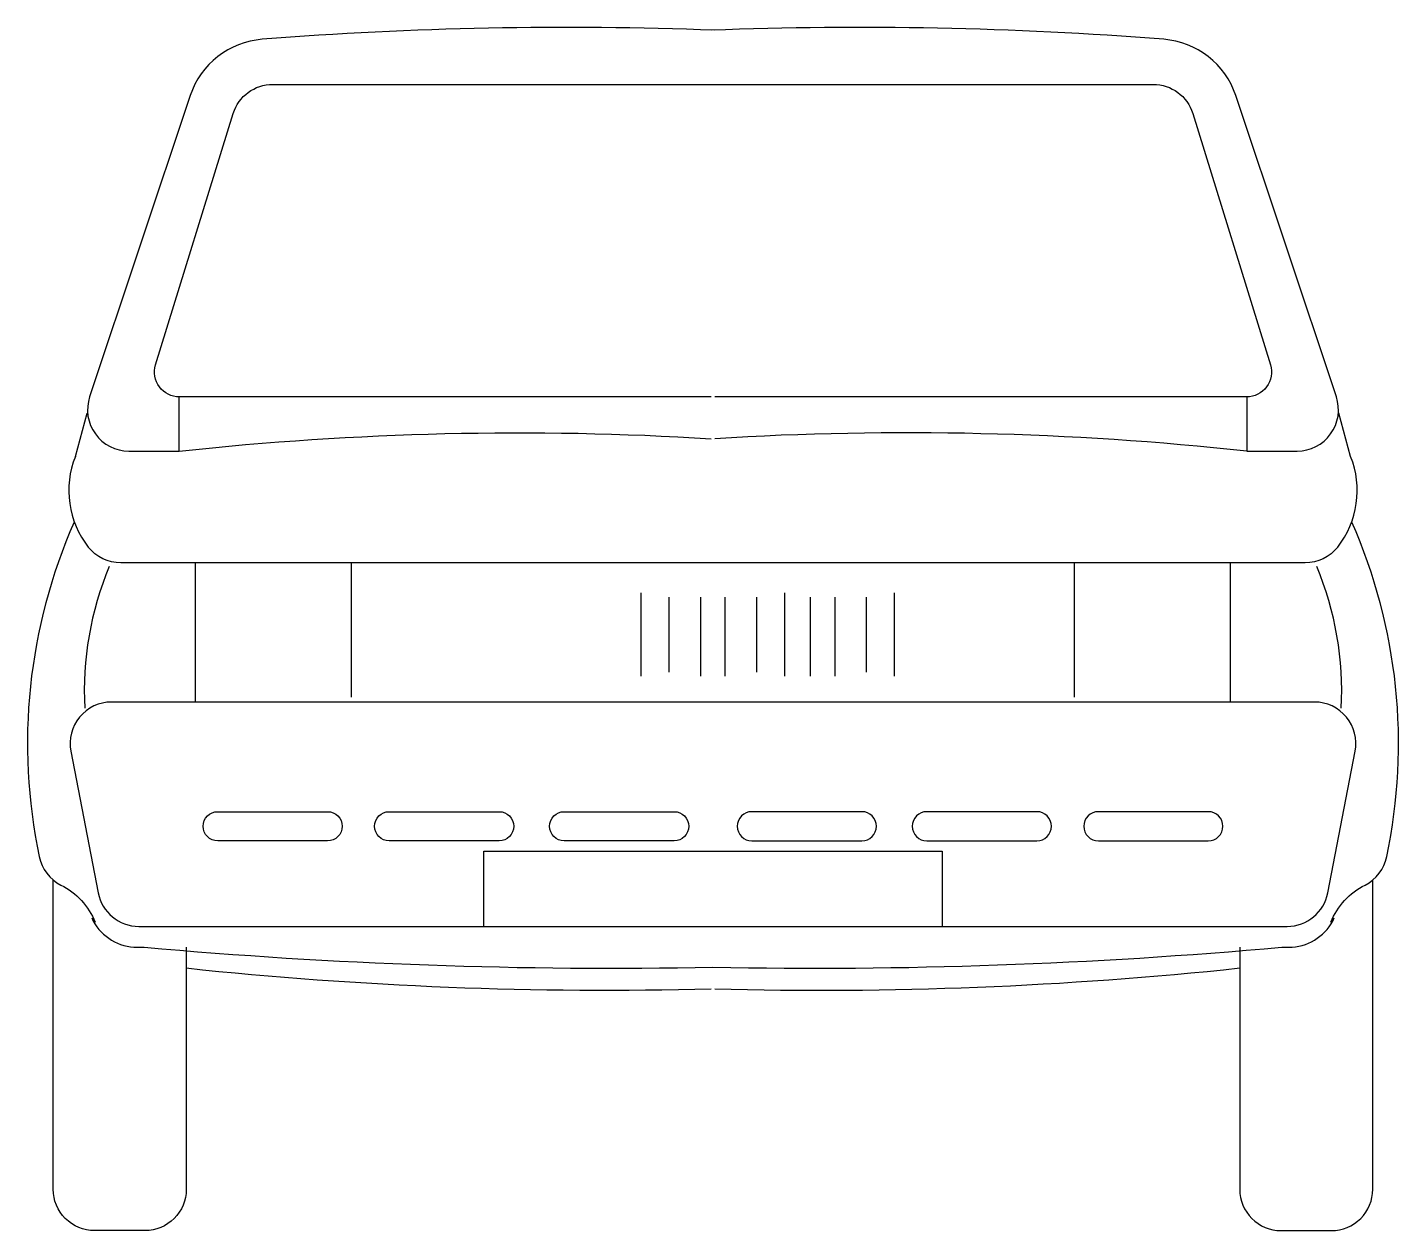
# Model space of a CAD drawing. Extents: x -0.8 to 0.8, y 0 to 1.41.
import ezdxf

# ---------------------------------------------------------------- set-up
doc = ezdxf.new("R2010")
doc.units = 0
doc.header["$LTSCALE"] = 100
doc.header["$MEASUREMENT"] = 0
doc.layers.add('C-CARRO', color=2, linetype='CONTINUOUS')

msp = doc.modelspace()

# ---------------------------------------------------------------- linework, layer by layer
at = {"layer": 'C-CARRO', "linetype": 'CONTINUOUS'}
for p, q in [((-0.6267, 0.9149), (-0.6267, 0.9785)), ((-0.7487, 0.9086), (-0.735, 0.9595)), ((0.7487, 0.9086), (0.735, 0.9595)), ((-0.6075, 0.6204), (-0.6075, 0.7837)), ((-0.4244, 0.6262), (-0.4244, 0.7828)), ((0.4244, 0.6262), (0.4244, 0.7828)), ((0.6075, 0.6204), (0.6075, 0.7837)), ((-0.0842, 0.6507), (-0.0842, 0.7485)), ((-0.0514, 0.6556), (-0.0514, 0.7436)), ((-0.0144, 0.6507), (-0.0144, 0.7436)), ((0.0144, 0.6507), (0.0144, 0.7436)), ((0.0514, 0.6556), (0.0514, 0.7436)), ((0.0842, 0.6507), (0.0842, 0.7485)), ((0.1146, 0.6507), (0.1146, 0.7436)), ((0.1434, 0.6507), (0.1434, 0.7436)), ((0.1803, 0.6556), (0.1803, 0.7436)), ((0.2132, 0.6507), (0.2132, 0.7485))]:
    msp.add_line(p, q, dxfattribs=at)
for points in [[(0.0021, 1.409, 0.028713), (-0.5292, 1.3983, 0.30137), (-0.6138, 1.3323), (-0.7319, 0.9788, 0.512133), (-0.6858, 0.9149), (-0.6267, 0.9149, -0.042415), (-0.0021, 0.9295)], [(0.6267, 0.9785), (0.6267, 0.9149), (0.6858, 0.9149, 0.512133), (0.7319, 0.9788), (0.6138, 1.3323, 0.30137), (0.5292, 1.3983, 0.028713), (-0.0021, 1.409, 0.028713)], [(-0.0021, 0.9785), (-0.6266, 0.9785, -0.504928), (-0.6544, 1.0162), (-0.5633, 1.3112, -0.328967), (-0.5169, 1.3454), (0, 1.3454), (0.5169, 1.3454, -0.328967), (0.5633, 1.3112), (0.6544, 1.0162, -0.504928), (0.6266, 0.9785), (0.0021, 0.9785)], [(-0.75, 0.8317, 0.157226), (-0.7911, 0.4389, 0.227132), (-0.7656, 0.4056, -0.179233), (-0.7253, 0.362)], [(0.7253, 0.362, -0.179233), (0.7656, 0.4056, 0.227132), (0.7911, 0.4389, 0.157226), (0.75, 0.8317, 0.157226)], [(0.7335, 0.8023, -0.229931), (0.6953, 0.7837), (0, 0.7837), (-0.6953, 0.7837, -0.229931), (-0.7335, 0.8023)], [(-0.6185, 0.3327), (-0.6185, 0.0485, -0.414214), (-0.667, 0), (-0.7261, 0, -0.414214), (-0.7747, 0.0485), (-0.7747, 0.4115)], [(0.6185, 0.3327), (0.6185, 0.0485, 0.414214), (0.667, 0), (0.7261, 0, 0.414214), (0.7747, 0.0485), (0.7747, 0.4115)], [(-0.7295, 0.3669, 0.272843), (-0.6801, 0.3327), (-0.6678, 0.3327, 0.027586), (0, 0.3092, 0.027586), (0.6678, 0.3327), (0.6801, 0.3327, 0.272843), (0.7295, 0.3669)], [(-0.6185, 0.3082, 0.033129), (-0.0021, 0.2838, 0.033129)]]:
    msp.add_lwpolyline(points, format="xyb", dxfattribs=at)
for points in [[(0.6742, 0.3571, 0.359548), (0.7219, 0.3965), (0.7539, 0.5626, 0.471077), (0.7062, 0.6204), (0, 0.6204), (-0.7062, 0.6204, 0.471077), (-0.7539, 0.5626), (-0.7219, 0.3965, 0.359548), (-0.6742, 0.3571), (0, 0.3571)], [(-0.5815, 0.4917), (-0.4525, 0.4917, -1), (-0.4525, 0.4574), (-0.5815, 0.4574, -1)], [(-0.3801, 0.4917), (-0.2511, 0.4917, -1), (-0.2511, 0.4574), (-0.3801, 0.4574, -1)], [(-0.1747, 0.4917), (-0.0457, 0.4917, -1), (-0.0457, 0.4574), (-0.1747, 0.4574, -1)], [(0.1747, 0.4917), (0.0457, 0.4917, 1), (0.0457, 0.4574), (0.1747, 0.4574, 1)], [(0.3801, 0.4917), (0.2511, 0.4917, 1), (0.2511, 0.4574), (0.3801, 0.4574, 1)], [(0.5815, 0.4917), (0.4525, 0.4917, 1), (0.4525, 0.4574), (0.5815, 0.4574, 1)]]:
    msp.add_lwpolyline(points, format="xyb", close=True, dxfattribs=at)
msp.add_lwpolyline([(-0.2692, 0.3571), (-0.2692, 0.4452), (0, 0.4452), (0.2692, 0.4452), (0.2692, 0.3571)], dxfattribs=at)
for centre, radius, start, end in [((0.228, -2.753), 3.6894, 83.7965, 93.5115), ((-0.6493, 0.8685), 0.1071, 158.0369, 218.204), ((0.6493, 0.8685), 0.1071, 321.796, 21.9631), ((-0.3577, 0.6332), 0.3805, 157.3712, 183.0053), ((0.3577, 0.6332), 0.3805, 356.9947, 22.6288), ((0.1259, 4.9427), 4.6606, 268.4776, 276.0673)]:
    msp.add_arc(centre, radius, start, end, dxfattribs=at)

doc.saveas('drawing.dxf')
